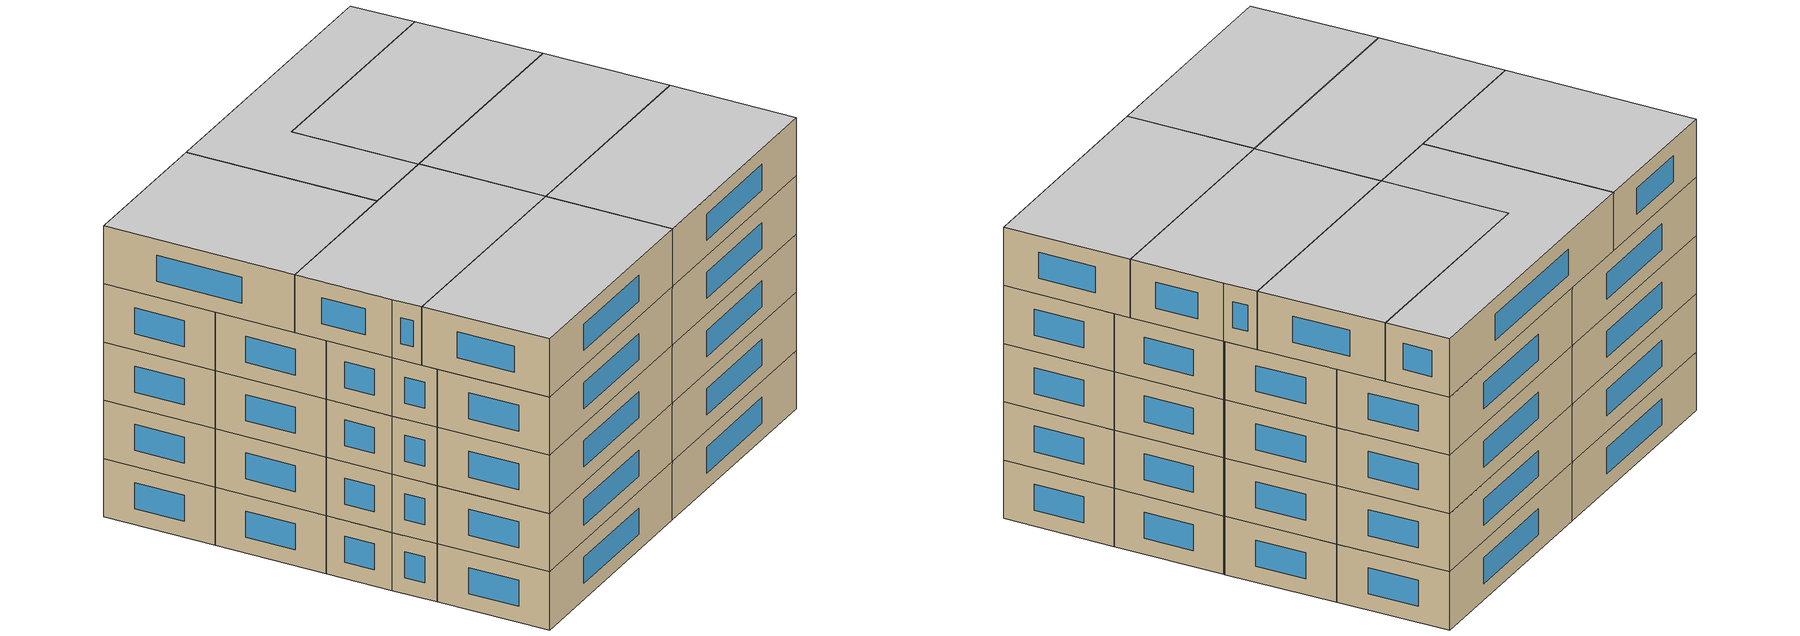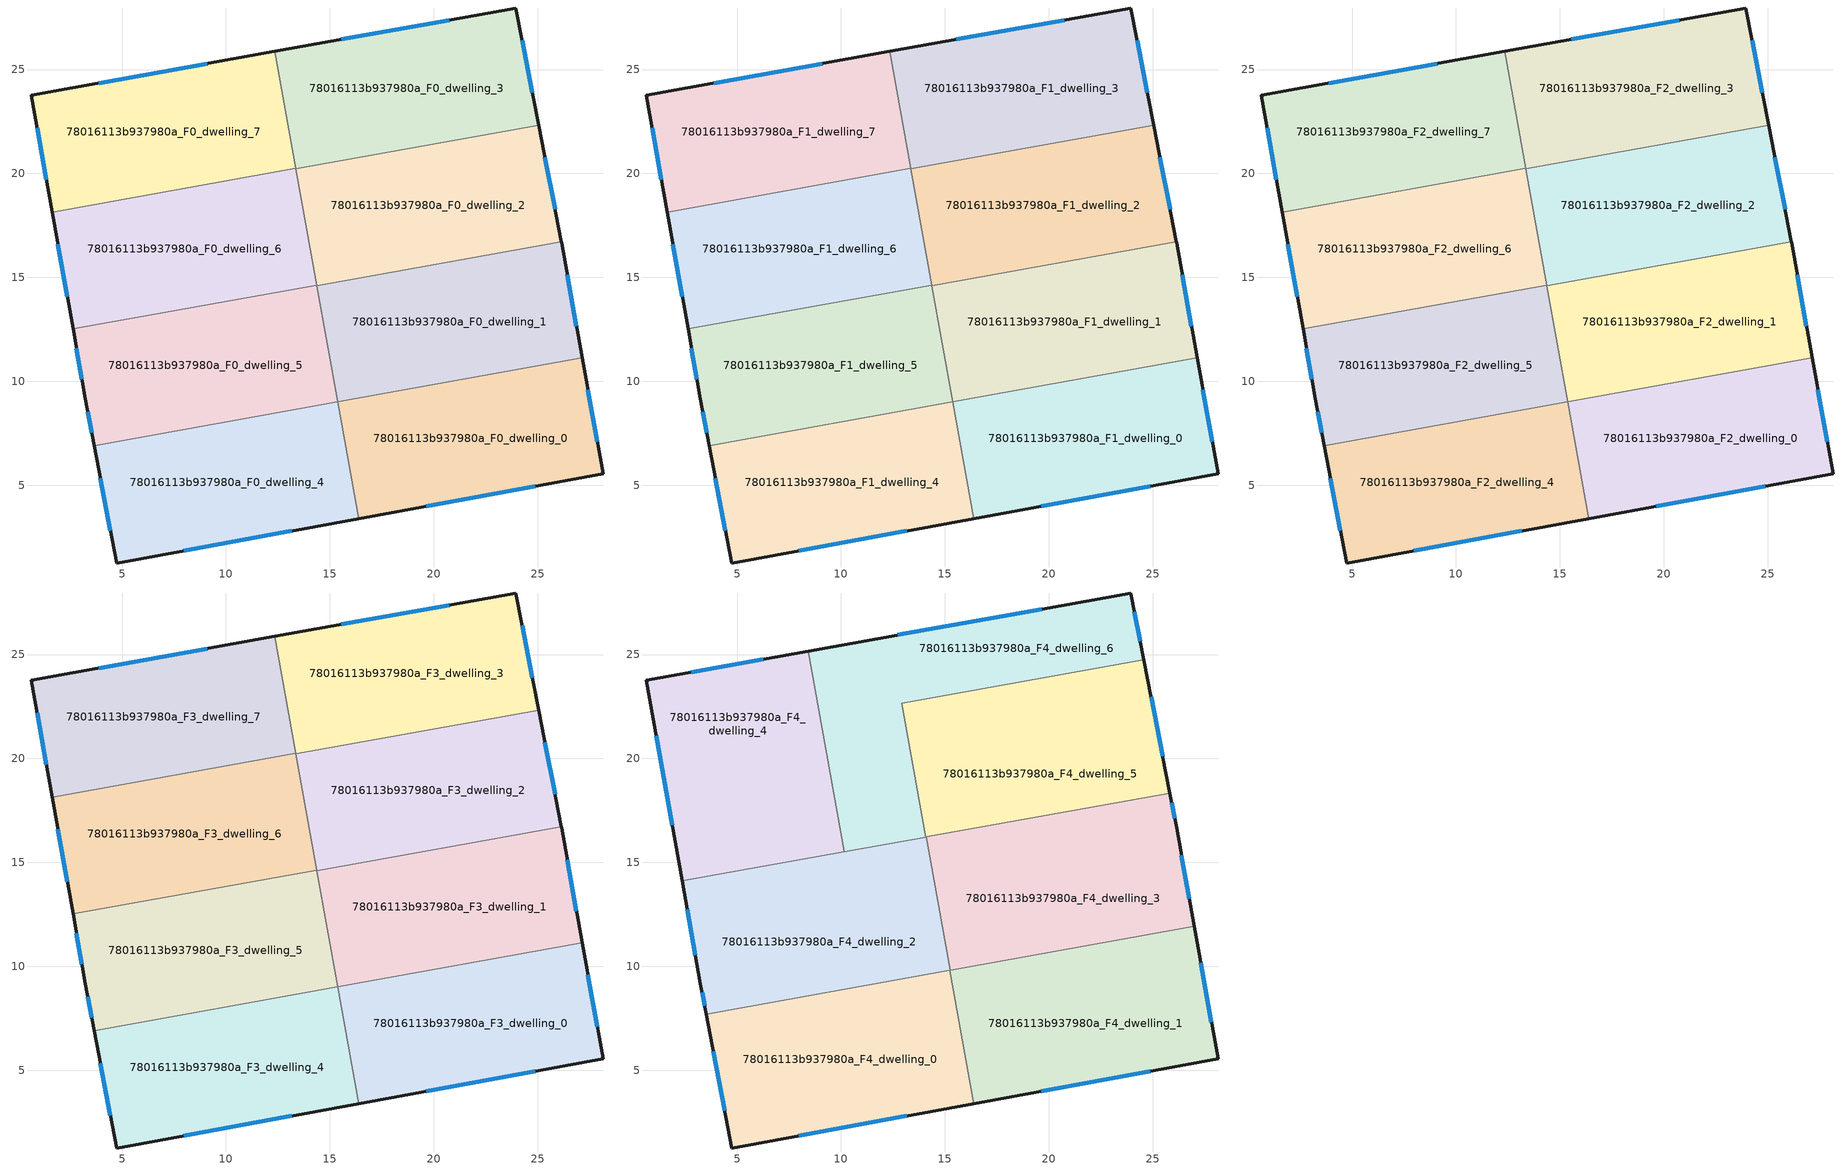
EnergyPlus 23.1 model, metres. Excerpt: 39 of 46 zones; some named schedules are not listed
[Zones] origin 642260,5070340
78016113b937980a_F0_dwelling_0
 floor ground (EU_floor_Construction): 27.15,11.13 28.15,5.55 16.39,3.39 15.38,9.01 z0
 wall outside (EU_wall_Construction): 16.39,3.39 28.15,5.55 27.15,11.13 z0:3
 wall to 78016113b937980a_F0_dwelling_1 (EU_wall_Construction): 27.15,11.13 15.38,9.01 z0:3
 wall to 78016113b937980a_F0_dwelling_4 (EU_wall_Construction): 15.38,9.01 16.39,3.39 z0:3
 window (EU_Window_Construction): 27.87,7.09 27.43,9.58 / 19.64,3.99 24.9,4.95 z0.83:2.17
78016113b937980a_F0_dwelling_1
 floor ground (EU_floor_Construction): 26.15,16.66 27.15,11.13 15.38,9.01 14.37,14.6 26.14,16.72 z0
 wall outside (EU_wall_Construction): 27.15,11.13 26.15,16.66 26.14,16.72 z0:3
 wall to 78016113b937980a_F0_dwelling_2 (EU_wall_Construction): 26.14,16.72 14.37,14.6 z0:3
 wall to 78016113b937980a_F0_dwelling_5 (EU_wall_Construction): 14.37,14.6 15.38,9.01 z0:3
 window (EU_Window_Construction): 26.87,12.66 26.43,15.12 z0.83:2.17
78016113b937980a_F0_dwelling_2
 floor ground (EU_floor_Construction): 25.05,22.33 26.14,16.72 14.37,14.6 13.36,20.22 z0
 wall outside (EU_wall_Construction): 26.14,16.72 25.05,22.33 z0:3
 wall to 78016113b937980a_F0_dwelling_3 (EU_wall_Construction): 25.05,22.33 13.36,20.22 z0:3
 wall to 78016113b937980a_F0_dwelling_6 (EU_wall_Construction): 13.36,20.22 14.37,14.63 z0:3
 wall to 78016113b937980a_F0_dwelling_5 (EU_wall_Construction): 14.37,14.63 14.37,14.6 z0:3
 window (EU_Window_Construction): 25.84,18.27 25.35,20.77 z0.83:2.17
78016113b937980a_F0_dwelling_3
 floor ground (EU_floor_Construction): 23.95,27.96 25.05,22.33 13.36,20.22 12.34,25.88 z0
 wall outside (EU_wall_Construction): 25.05,22.33 23.95,27.96 12.34,25.88 z0:3
 wall to 78016113b937980a_F0_dwelling_7 (EU_wall_Construction): 12.34,25.88 13.35,20.25 z0:3
 wall to 78016113b937980a_F0_dwelling_6 (EU_wall_Construction): 13.35,20.25 13.36,20.22 z0:3
 window (EU_Window_Construction): 20.74,27.39 15.56,26.45 / 24.75,23.89 24.26,26.4 z0.83:2.17
78016113b937980a_F0_dwelling_4
 floor ground (EU_floor_Construction): 15.38,9.01 16.39,3.39 4.73,1.25 3.66,6.9 z0
 wall outside (EU_wall_Construction): 3.66,6.9 4.73,1.25 16.39,3.39 z0:3
 wall to 78016113b937980a_F0_dwelling_5 (EU_wall_Construction): 15.38,9.01 3.66,6.9 z0:3
 window (EU_Window_Construction): 7.96,1.84 13.16,2.8 / 3.96,5.34 4.44,2.81 z0.83:2.17
78016113b937980a_F0_dwelling_5
 floor ground (EU_floor_Construction): 14.37,14.63 15.38,9.01 3.66,6.9 3.24,9.16 2.64,12.51 z0
 wall outside (EU_wall_Construction): 2.64,12.51 3.24,9.16 3.66,6.9 z0:3
 wall to 78016113b937980a_F0_dwelling_6 (EU_wall_Construction): 14.37,14.63 2.64,12.51 z0:3
 window (EU_Window_Construction): 3.35,8.53 3.55,7.52 / 2.8,11.59 3.07,10.09 z0.83:2.17
78016113b937980a_F0_dwelling_6
 floor ground (EU_floor_Construction): 13.35,20.25 14.37,14.63 2.64,12.51 1.64,18.14 z0
 wall outside (EU_wall_Construction): 1.64,18.14 2.64,12.51 z0:3
 wall to 78016113b937980a_F0_dwelling_7 (EU_wall_Construction): 13.35,20.25 1.64,18.14 z0:3
 window (EU_Window_Construction): 1.92,16.58 2.36,14.07 z0.83:2.17
78016113b937980a_F0_dwelling_7
 floor ground (EU_floor_Construction): 12.34,25.88 13.35,20.25 1.64,18.14 0.64,23.77 z0
 wall outside (EU_wall_Construction): 12.34,25.88 0.64,23.77 1.64,18.14 z0:3
 window (EU_Window_Construction): 0.92,22.21 1.36,19.7 / 9.1,25.29 3.88,24.35 z0.83:2.17
78016113b937980a_F1_dwelling_0
 floor to 78016113b937980a_F0_dwelling_0 (EU_floor_Construction): 27.15,11.13 28.15,5.55 16.39,3.39 15.38,9.01 z3
 wall outside (EU_wall_Construction): 16.39,3.39 28.15,5.55 27.15,11.13 z3:6
 wall to 78016113b937980a_F1_dwelling_1 (EU_wall_Construction): 27.15,11.13 15.38,9.01 z3:6
 wall to 78016113b937980a_F1_dwelling_4 (EU_wall_Construction): 15.38,9.01 16.39,3.39 z3:6
 window (EU_Window_Construction): 27.87,7.09 27.43,9.58 / 19.64,3.99 24.9,4.95 z3.83:5.17
78016113b937980a_F1_dwelling_1
 floor to 78016113b937980a_F0_dwelling_1 (EU_floor_Construction): 26.15,16.66 27.15,11.13 15.38,9.01 14.37,14.6 26.14,16.72 z3
 wall outside (EU_wall_Construction): 27.15,11.13 26.15,16.66 26.14,16.72 z3:6
 wall to 78016113b937980a_F1_dwelling_2 (EU_wall_Construction): 26.14,16.72 14.37,14.6 z3:6
 wall to 78016113b937980a_F1_dwelling_5 (EU_wall_Construction): 14.37,14.6 15.38,9.01 z3:6
 window (EU_Window_Construction): 26.87,12.66 26.43,15.12 z3.83:5.17
78016113b937980a_F1_dwelling_2
 floor to 78016113b937980a_F0_dwelling_2 (EU_floor_Construction): 25.05,22.33 26.14,16.72 14.37,14.6 13.36,20.22 z3
 wall outside (EU_wall_Construction): 26.14,16.72 25.05,22.33 z3:6
 wall to 78016113b937980a_F1_dwelling_3 (EU_wall_Construction): 25.05,22.33 13.36,20.22 z3:6
 wall to 78016113b937980a_F1_dwelling_6 (EU_wall_Construction): 13.36,20.22 14.37,14.63 z3:6
 wall to 78016113b937980a_F1_dwelling_5 (EU_wall_Construction): 14.37,14.63 14.37,14.6 z3:6
 window (EU_Window_Construction): 25.84,18.27 25.35,20.77 z3.83:5.17
78016113b937980a_F1_dwelling_3
 floor to 78016113b937980a_F0_dwelling_3 (EU_floor_Construction): 23.95,27.96 25.05,22.33 13.36,20.22 12.34,25.88 z3
 wall outside (EU_wall_Construction): 25.05,22.33 23.95,27.96 12.34,25.88 z3:6
 wall to 78016113b937980a_F1_dwelling_7 (EU_wall_Construction): 12.34,25.88 13.35,20.25 z3:6
 wall to 78016113b937980a_F1_dwelling_6 (EU_wall_Construction): 13.35,20.25 13.36,20.22 z3:6
 window (EU_Window_Construction): 20.74,27.39 15.56,26.45 / 24.75,23.89 24.26,26.4 z3.83:5.17
78016113b937980a_F1_dwelling_4
 floor to 78016113b937980a_F0_dwelling_4 (EU_floor_Construction): 15.38,9.01 16.39,3.39 4.73,1.25 3.66,6.9 z3
 wall outside (EU_wall_Construction): 3.66,6.9 4.73,1.25 16.39,3.39 z3:6
 wall to 78016113b937980a_F1_dwelling_5 (EU_wall_Construction): 15.38,9.01 3.66,6.9 z3:6
 window (EU_Window_Construction): 7.96,1.84 13.16,2.8 / 3.96,5.34 4.44,2.81 z3.83:5.17
78016113b937980a_F1_dwelling_5
 floor to 78016113b937980a_F0_dwelling_5 (EU_floor_Construction): 14.37,14.63 15.38,9.01 3.66,6.9 3.24,9.16 2.64,12.51 z3
 wall outside (EU_wall_Construction): 2.64,12.51 3.24,9.16 3.66,6.9 z3:6
 wall to 78016113b937980a_F1_dwelling_6 (EU_wall_Construction): 14.37,14.63 2.64,12.51 z3:6
 window (EU_Window_Construction): 3.35,8.53 3.55,7.52 / 2.8,11.59 3.07,10.09 z3.83:5.17
78016113b937980a_F1_dwelling_6
 floor to 78016113b937980a_F0_dwelling_6 (EU_floor_Construction): 13.35,20.25 14.37,14.63 2.64,12.51 1.64,18.14 z3
 wall outside (EU_wall_Construction): 1.64,18.14 2.64,12.51 z3:6
 wall to 78016113b937980a_F1_dwelling_7 (EU_wall_Construction): 13.35,20.25 1.64,18.14 z3:6
 window (EU_Window_Construction): 1.92,16.58 2.36,14.07 z3.83:5.17
78016113b937980a_F1_dwelling_7
 floor to 78016113b937980a_F0_dwelling_7 (EU_floor_Construction): 12.34,25.88 13.35,20.25 1.64,18.14 0.64,23.77 z3
 wall outside (EU_wall_Construction): 12.34,25.88 0.64,23.77 1.64,18.14 z3:6
 window (EU_Window_Construction): 0.92,22.21 1.36,19.7 / 9.1,25.29 3.88,24.35 z3.83:5.17
78016113b937980a_F2_dwelling_0
 floor to 78016113b937980a_F1_dwelling_0 (EU_floor_Construction): 27.15,11.13 28.15,5.55 16.39,3.39 15.38,9.01 z6
 wall outside (EU_wall_Construction): 16.39,3.39 28.15,5.55 27.15,11.13 z6:9
 wall to 78016113b937980a_F2_dwelling_1 (EU_wall_Construction): 27.15,11.13 15.38,9.01 z6:9
 wall to 78016113b937980a_F2_dwelling_4 (EU_wall_Construction): 15.38,9.01 16.39,3.39 z6:9
 window (EU_Window_Construction): 27.87,7.09 27.43,9.58 / 19.64,3.99 24.9,4.95 z6.83:8.17
78016113b937980a_F2_dwelling_1
 floor to 78016113b937980a_F1_dwelling_1 (EU_floor_Construction): 26.15,16.66 27.15,11.13 15.38,9.01 14.37,14.6 26.14,16.72 z6
 wall outside (EU_wall_Construction): 27.15,11.13 26.15,16.66 26.14,16.72 z6:9
 wall to 78016113b937980a_F2_dwelling_2 (EU_wall_Construction): 26.14,16.72 14.37,14.6 z6:9
 wall to 78016113b937980a_F2_dwelling_5 (EU_wall_Construction): 14.37,14.6 15.38,9.01 z6:9
 window (EU_Window_Construction): 26.87,12.66 26.43,15.12 z6.83:8.17
78016113b937980a_F2_dwelling_2
 floor to 78016113b937980a_F1_dwelling_2 (EU_floor_Construction): 25.05,22.33 26.14,16.72 14.37,14.6 13.36,20.22 z6
 wall outside (EU_wall_Construction): 26.14,16.72 25.05,22.33 z6:9
 wall to 78016113b937980a_F2_dwelling_3 (EU_wall_Construction): 25.05,22.33 13.36,20.22 z6:9
 wall to 78016113b937980a_F2_dwelling_6 (EU_wall_Construction): 13.36,20.22 14.37,14.63 z6:9
 wall to 78016113b937980a_F2_dwelling_5 (EU_wall_Construction): 14.37,14.63 14.37,14.6 z6:9
 window (EU_Window_Construction): 25.84,18.27 25.35,20.77 z6.83:8.17
78016113b937980a_F2_dwelling_3
 floor to 78016113b937980a_F1_dwelling_3 (EU_floor_Construction): 23.95,27.96 25.05,22.33 13.36,20.22 12.34,25.88 z6
 wall outside (EU_wall_Construction): 25.05,22.33 23.95,27.96 12.34,25.88 z6:9
 wall to 78016113b937980a_F2_dwelling_7 (EU_wall_Construction): 12.34,25.88 13.35,20.25 z6:9
 wall to 78016113b937980a_F2_dwelling_6 (EU_wall_Construction): 13.35,20.25 13.36,20.22 z6:9
 window (EU_Window_Construction): 20.74,27.39 15.56,26.45 / 24.75,23.89 24.26,26.4 z6.83:8.17
78016113b937980a_F2_dwelling_4
 floor to 78016113b937980a_F1_dwelling_4 (EU_floor_Construction): 15.38,9.01 16.39,3.39 4.73,1.25 3.66,6.9 z6
 wall outside (EU_wall_Construction): 3.66,6.9 4.73,1.25 16.39,3.39 z6:9
 wall to 78016113b937980a_F2_dwelling_5 (EU_wall_Construction): 15.38,9.01 3.66,6.9 z6:9
 window (EU_Window_Construction): 7.96,1.84 13.16,2.8 / 3.96,5.34 4.44,2.81 z6.83:8.17
78016113b937980a_F2_dwelling_5
 floor to 78016113b937980a_F1_dwelling_5 (EU_floor_Construction): 14.37,14.63 15.38,9.01 3.66,6.9 3.24,9.16 2.64,12.51 z6
 wall outside (EU_wall_Construction): 2.64,12.51 3.24,9.16 3.66,6.9 z6:9
 wall to 78016113b937980a_F2_dwelling_6 (EU_wall_Construction): 14.37,14.63 2.64,12.51 z6:9
 window (EU_Window_Construction): 3.35,8.53 3.55,7.52 / 2.8,11.59 3.07,10.09 z6.83:8.17
78016113b937980a_F2_dwelling_6
 floor to 78016113b937980a_F1_dwelling_6 (EU_floor_Construction): 13.35,20.25 14.37,14.63 2.64,12.51 1.64,18.14 z6
 wall outside (EU_wall_Construction): 1.64,18.14 2.64,12.51 z6:9
 wall to 78016113b937980a_F2_dwelling_7 (EU_wall_Construction): 13.35,20.25 1.64,18.14 z6:9
 window (EU_Window_Construction): 1.92,16.58 2.36,14.07 z6.83:8.17
78016113b937980a_F2_dwelling_7
 floor to 78016113b937980a_F1_dwelling_7 (EU_floor_Construction): 12.34,25.88 13.35,20.25 1.64,18.14 0.64,23.77 z6
 wall outside (EU_wall_Construction): 12.34,25.88 0.64,23.77 1.64,18.14 z6:9
 window (EU_Window_Construction): 0.92,22.21 1.36,19.7 / 9.1,25.29 3.88,24.35 z6.83:8.17
78016113b937980a_F3_dwelling_0
 floor to 78016113b937980a_F2_dwelling_0 (EU_floor_Construction): 27.15,11.13 28.15,5.55 16.39,3.39 15.38,9.01 z9
 wall outside (EU_wall_Construction): 16.39,3.39 28.15,5.55 27.15,11.13 z9:12
 wall to 78016113b937980a_F3_dwelling_1 (EU_wall_Construction): 27.15,11.13 15.38,9.01 z9:12
 wall to 78016113b937980a_F3_dwelling_4 (EU_wall_Construction): 15.38,9.01 16.39,3.39 z9:12
 window (EU_Window_Construction): 27.87,7.09 27.43,9.58 / 19.64,3.99 24.9,4.95 z9.83:11.17
78016113b937980a_F3_dwelling_1
 floor to 78016113b937980a_F2_dwelling_1 (EU_floor_Construction): 26.15,16.66 27.15,11.13 15.38,9.01 14.37,14.6 26.14,16.72 z9
 wall outside (EU_wall_Construction): 27.15,11.13 26.15,16.66 26.14,16.72 z9:12
 wall to 78016113b937980a_F3_dwelling_2 (EU_wall_Construction): 26.14,16.72 14.37,14.6 z9:12
 wall to 78016113b937980a_F3_dwelling_5 (EU_wall_Construction): 14.37,14.6 15.38,9.01 z9:12
 window (EU_Window_Construction): 26.87,12.66 26.43,15.12 z9.83:11.17
 ceiling adiabatic (EU_roof_Construction): 27.15,11.13 27,11.93 15.25,9.81 14.39,14.61 14.37,14.6 15.38,9.01 z12
78016113b937980a_F3_dwelling_2
 floor to 78016113b937980a_F2_dwelling_2 (EU_floor_Construction): 25.05,22.33 26.14,16.72 14.37,14.6 13.36,20.22 z9
 wall outside (EU_wall_Construction): 26.14,16.72 25.05,22.33 z9:12
 wall to 78016113b937980a_F3_dwelling_3 (EU_wall_Construction): 25.05,22.33 13.36,20.22 z9:12
 wall to 78016113b937980a_F3_dwelling_6 (EU_wall_Construction): 13.36,20.22 14.37,14.63 z9:12
 wall to 78016113b937980a_F3_dwelling_5 (EU_wall_Construction): 14.37,14.63 14.37,14.6 z9:12
 window (EU_Window_Construction): 25.84,18.27 25.35,20.77 z9.83:11.17
 ceiling adiabatic (EU_roof_Construction): 14.39,14.61 14.1,16.22 14.08,16.22 14.37,14.6 z12
78016113b937980a_F3_dwelling_3
 floor to 78016113b937980a_F2_dwelling_3 (EU_floor_Construction): 23.95,27.96 25.05,22.33 13.36,20.22 12.34,25.88 z9
 wall outside (EU_wall_Construction): 25.05,22.33 23.95,27.96 12.34,25.88 z9:12
 wall to 78016113b937980a_F3_dwelling_7 (EU_wall_Construction): 12.34,25.88 13.35,20.25 z9:12
 wall to 78016113b937980a_F3_dwelling_6 (EU_wall_Construction): 13.35,20.25 13.36,20.22 z9:12
 window (EU_Window_Construction): 20.74,27.39 15.56,26.45 / 24.75,23.89 24.26,26.4 z9.83:11.17
78016113b937980a_F3_dwelling_4
 floor to 78016113b937980a_F2_dwelling_4 (EU_floor_Construction): 15.38,9.01 16.39,3.39 4.73,1.25 3.66,6.9 z9
 wall outside (EU_wall_Construction): 3.66,6.9 4.73,1.25 16.39,3.39 z9:12
 wall to 78016113b937980a_F3_dwelling_5 (EU_wall_Construction): 15.38,9.01 3.66,6.9 z9:12
 window (EU_Window_Construction): 7.96,1.84 13.16,2.8 / 3.96,5.34 4.44,2.81 z9.83:11.17
 ceiling adiabatic (EU_roof_Construction): 16.39,3.39 15.38,9.01 3.66,6.9 4.73,1.25 z12
78016113b937980a_F3_dwelling_5
 floor to 78016113b937980a_F2_dwelling_5 (EU_floor_Construction): 14.37,14.63 15.38,9.01 3.66,6.9 3.24,9.16 2.64,12.51 z9
 wall outside (EU_wall_Construction): 2.64,12.51 3.24,9.16 3.66,6.9 z9:12
 wall to 78016113b937980a_F3_dwelling_6 (EU_wall_Construction): 14.37,14.63 2.64,12.51 z9:12
 window (EU_Window_Construction): 3.35,8.53 3.55,7.52 / 2.8,11.59 3.07,10.09 z9.83:11.17
78016113b937980a_F3_dwelling_6
 floor to 78016113b937980a_F2_dwelling_6 (EU_floor_Construction): 13.35,20.25 14.37,14.63 2.64,12.51 1.64,18.14 z9
 wall outside (EU_wall_Construction): 1.64,18.14 2.64,12.51 z9:12
 wall to 78016113b937980a_F3_dwelling_7 (EU_wall_Construction): 13.35,20.25 1.64,18.14 z9:12
 window (EU_Window_Construction): 1.92,16.58 2.36,14.07 z9.83:11.17
 ceiling adiabatic (EU_roof_Construction): 14.37,14.63 13.35,20.25 1.64,18.14 2.64,12.51 z12
78016113b937980a_F3_dwelling_7
 floor to 78016113b937980a_F2_dwelling_7 (EU_floor_Construction): 12.34,25.88 13.35,20.25 1.64,18.14 0.64,23.77 z9
 wall outside (EU_wall_Construction): 12.34,25.88 0.64,23.77 1.64,18.14 z9:12
 window (EU_Window_Construction): 0.92,22.21 1.36,19.7 / 9.1,25.29 3.88,24.35 z9.83:11.17
78016113b937980a_F4_dwelling_0
 floor to 78016113b937980a_F3_dwelling_5 (EU_floor_Construction): 15.23,9.81 15.38,9.01 3.66,6.9 3.51,7.7 z12
 floor adiabatic (EU_floor_Construction): 15.23,9.81 16.39,3.39 4.73,1.25 3.51,7.7 3.66,6.9 15.38,9.01 z12
 wall outside (EU_wall_Construction): 3.51,7.7 4.73,1.25 16.39,3.39 z12:15
 wall to 78016113b937980a_F4_dwelling_1 (EU_wall_Construction): 16.39,3.39 15.24,9.81 z12:15
 wall to 78016113b937980a_F4_dwelling_2 (EU_wall_Construction): 15.24,9.81 3.51,7.7 z12:15
 window (EU_Window_Construction): 7.96,1.84 13.16,2.8 / 3.85,5.91 4.4,3.04 z12.83:14.17
 ceiling to 78016113b937980a_F5_dwelling_0 (EU_floor_Construction): 16.39,3.39 15.24,9.81 3.51,7.7 4.73,1.25 z15
78016113b937980a_F4_dwelling_1
 floor to 78016113b937980a_F3_dwelling_0 (EU_floor_Construction): 27.15,11.13 28.15,5.55 16.39,3.39 15.38,9.01 z12
 floor adiabatic (EU_floor_Construction): 27,11.93 27.15,11.13 15.38,9.01 15.24,9.81 z12
 wall outside (EU_wall_Construction): 16.39,3.39 28.15,5.55 27.01,11.93 z12:15
 wall to 78016113b937980a_F4_dwelling_3 (EU_wall_Construction): 27.01,11.93 15.25,9.81 z12:15
 wall to 78016113b937980a_F4_dwelling_2 (EU_wall_Construction): 15.25,9.81 15.24,9.81 z12:15
 window (EU_Window_Construction): 19.65,3.99 24.9,4.95 / 27.83,7.31 27.32,10.16 z12.83:14.17
 ceiling to 78016113b937980a_F5_dwelling_1 (EU_floor_Construction): 28.15,5.55 27.01,11.93 15.24,9.81 16.39,3.39 z15
78016113b937980a_F4_dwelling_2
 floor to 78016113b937980a_F3_dwelling_5 (EU_floor_Construction): 14.37,14.63 15.23,9.81 3.51,7.7 3.24,9.16 2.64,12.52 z12
 floor adiabatic (EU_floor_Construction): 14.1,16.22 15.25,9.81 15.23,9.81 14.37,14.63 2.64,12.52 2.36,14.11 z12
 wall outside (EU_wall_Construction): 2.36,14.11 3.24,9.16 3.51,7.7 z12:15
 wall to 78016113b937980a_F4_dwelling_3 (EU_wall_Construction): 15.25,9.81 14.1,16.22 z12:15
 wall to 78016113b937980a_F4_dwelling_4 (EU_wall_Construction): 10.16,15.51 2.36,14.11 z12:15
 wall to 78016113b937980a_F4_dwelling_6 (EU_wall_Construction): 14.07,16.22 10.16,15.51 z12:15
 wall to 78016113b937980a_F4_dwelling_5 (EU_wall_Construction): 14.1,16.22 14.07,16.22 z12:15
 window (EU_Window_Construction): 2.6,12.74 2.99,10.53 / 3.31,8.75 3.44,8.1 z12.83:14.17
 ceiling to 78016113b937980a_F5_dwelling_2 (EU_floor_Construction): 15.25,9.81 14.1,16.22 2.36,14.11 3.24,9.16 3.51,7.7 z15
78016113b937980a_F4_dwelling_3
 floor to 78016113b937980a_F3_dwelling_1 (EU_floor_Construction): 26.15,16.66 27,11.93 15.25,9.81 14.39,14.61 26.14,16.72 z12
 floor to 78016113b937980a_F3_dwelling_2 (EU_floor_Construction): 25.83,18.33 26.14,16.72 14.39,14.61 14.1,16.22 z12
 wall outside (EU_wall_Construction): 27.01,11.93 26.15,16.66 25.83,18.33 z12:15
 wall to 78016113b937980a_F4_dwelling_5 (EU_wall_Construction): 25.83,18.33 14.1,16.22 z12:15
 window (EU_Window_Construction): 26.06,17.12 25.92,17.87 / 26.77,13.24 26.39,15.35 z12.83:14.17
 ceiling to 78016113b937980a_F5_dwelling_3 (EU_floor_Construction): 27.01,11.93 26.15,16.66 25.83,18.33 14.1,16.22 15.25,9.81 z15
78016113b937980a_F4_dwelling_4
 floor to 78016113b937980a_F3_dwelling_7 (EU_floor_Construction): 8.43,25.17 9.44,19.54 1.64,18.14 0.64,23.77 z12
 floor adiabatic (EU_floor_Construction): 9.44,19.54 10.16,15.51 2.36,14.11 1.64,18.14 z12
 wall outside (EU_wall_Construction): 8.43,25.17 0.64,23.77 2.36,14.11 z12:15
 wall to 78016113b937980a_F4_dwelling_6 (EU_wall_Construction): 10.16,15.51 8.43,25.17 z12:15
 window (EU_Window_Construction): 6.27,24.78 2.79,24.16 / 1.11,21.09 1.88,16.78 z12.83:14.17
 ceiling to 78016113b937980a_F5_dwelling_4 (EU_floor_Construction): 10.16,15.51 8.43,25.17 0.64,23.77 2.36,14.11 z15
78016113b937980a_F4_dwelling_5
 floor to 78016113b937980a_F3_dwelling_2 (EU_floor_Construction): 25.05,22.33 25.83,18.33 14.08,16.22 13.36,20.22 z12
 floor to 78016113b937980a_F3_dwelling_3 (EU_floor_Construction): 24.58,24.75 25.05,22.33 13.36,20.22 12.92,22.65 z12
 wall outside (EU_wall_Construction): 25.83,18.33 24.58,24.75 z12:15
 wall to 78016113b937980a_F4_dwelling_6 (EU_wall_Construction): 24.58,24.75 12.92,22.65 14.07,16.22 z12:15
 window (EU_Window_Construction): 25.48,20.11 24.93,22.97 z12.83:14.17
 ceiling to 78016113b937980a_F5_dwelling_5 (EU_floor_Construction): 25.83,18.33 24.58,24.75 12.92,22.65 14.07,16.22 z15
78016113b937980a_F4_dwelling_6
 floor to 78016113b937980a_F3_dwelling_3 (EU_floor_Construction): 23.95,27.96 24.58,24.75 12.92,22.65 12.34,25.87 z12
 floor to 78016113b937980a_F3_dwelling_7 (EU_floor_Construction): 12.34,25.87 12.92,22.65 13.35,20.25 9.44,19.54 8.43,25.17 z12
 floor adiabatic (EU_floor_Construction): 13.35,20.25 14.07,16.22 10.16,15.51 9.44,19.54 z12
 wall outside (EU_wall_Construction): 24.58,24.75 23.95,27.96 8.43,25.17 z12:15
 window (EU_Window_Construction): 19.66,27.19 12.73,25.94 / 24.41,25.64 24.13,27.07 z12.83:14.17
 ceiling to 78016113b937980a_F5_dwelling_6 (EU_floor_Construction): 24.58,24.75 23.95,27.96 8.43,25.17 10.16,15.51 14.07,16.22 12.92,22.65 z15
[Building]
EU S2 Campaign: North Axis=0; Terrain=City; Solar Distribution=FullExterior
[Site:Location]
Lyon-Bron: Latitude=45.75; Longitude=5; Time Zone=1; Elevation=198
[SizingPeriod:WeatherFileDays]
AnnualSizingPeriod: Begin Month=1; Begin Day of Month=1; End Month=12; End Day of Month=31; Day of Week for Start Day=Monday; Use Weather File Daylight Saving Period=No; Use Weather File Rain and Snow Indicators=No
[MATERIAL]
EU_InternalMass_Material: Roughness=MediumRough; Thickness=0.1; Conductivity=1; Density=1800; Specific Heat=900; Thermal Absorptance=0.9; Solar Absorptance=0.7; Visible Absorptance=0.7
[MATERIAL:NOMASS] Roughness=MediumRough; Thermal Absorptance=0.9; Solar Absorptance=0.7; Visible Absorptance=0.7
Name | Thermal Resistance
EU_wall_NoMass | 1.97775
EU_roof_NoMass | 1.81626
EU_floor_NoMass | 1.84812
[WINDOWMATERIAL:SIMPLEGLAZINGSYSTEM]
EU_Window_SimpleGlazing: UFactor=3.27502; Solar Heat Gain Coefficient=0.76; Visible Transmittance=0.76
[CONSTRUCTION]
EU_wall_Construction: EU_wall_NoMass
EU_roof_Construction: EU_roof_NoMass
EU_floor_Construction: EU_floor_NoMass
EU_Window_Construction: EU_Window_SimpleGlazing
EU_InternalMass_Construction: EU_InternalMass_Material
[ZONE] Type=1; Multiplier=1; Ceiling Height=autocalculate; Floor Area=autocalculate; Part of Total Floor Area=Yes
Name | Volume
78016113b937980a_F0_dwelling_0; 78016113b937980a_F1_dwelling_0; 78016113b937980a_F2_dwelling_0; 78016113b937980a_F3_dwelling_0 | 204.094
78016113b937980a_F4_dwelling_0 | 233.227
78016113b937980a_F0_dwelling_1; 78016113b937980a_F1_dwelling_1; 78016113b937980a_F2_dwelling_1; 78016113b937980a_F3_dwelling_1 | 204.068
78016113b937980a_F4_dwelling_1; 78016113b937980a_F4_dwelling_4 | 233.216
78016113b937980a_F0_dwelling_2; 78016113b937980a_F1_dwelling_2; 78016113b937980a_F2_dwelling_2; 78016113b937980a_F3_dwelling_2 | 204.083
78016113b937980a_F4_dwelling_2 | 233.229
78016113b937980a_F0_dwelling_3; 78016113b937980a_F1_dwelling_3; 78016113b937980a_F2_dwelling_3; 78016113b937980a_F3_dwelling_3 | 204.075
78016113b937980a_F4_dwelling_3 | 233.26
78016113b937980a_F0_dwelling_4; 78016113b937980a_F1_dwelling_4; 78016113b937980a_F2_dwelling_4; 78016113b937980a_F3_dwelling_4 | 204.085
78016113b937980a_F0_dwelling_5; 78016113b937980a_F1_dwelling_5; 78016113b937980a_F2_dwelling_5; 78016113b937980a_F3_dwelling_5 | 204.073
78016113b937980a_F4_dwelling_5 | 233.254
78016113b937980a_F0_dwelling_6; 78016113b937980a_F1_dwelling_6; 78016113b937980a_F2_dwelling_6; 78016113b937980a_F3_dwelling_6 | 204.07
78016113b937980a_F4_dwelling_6 | 233.206
78016113b937980a_F0_dwelling_7; 78016113b937980a_F1_dwelling_7; 78016113b937980a_F2_dwelling_7; 78016113b937980a_F3_dwelling_7 | 204.08
[INTERNALMASS] Construction=EU_InternalMass_Construction
Name | Zone or ZoneList | Surface Area
78016113b937980a_F0_dwelling_0_EU_InternalMass | 78016113b937980a_F0_dwelling_0 | 68.0312
78016113b937980a_F0_dwelling_1_EU_InternalMass | 78016113b937980a_F0_dwelling_1 | 68.0226
78016113b937980a_F0_dwelling_2_EU_InternalMass | 78016113b937980a_F0_dwelling_2 | 68.0277
78016113b937980a_F0_dwelling_3_EU_InternalMass | 78016113b937980a_F0_dwelling_3 | 68.0249
78016113b937980a_F0_dwelling_4_EU_InternalMass | 78016113b937980a_F0_dwelling_4 | 68.0285
78016113b937980a_F0_dwelling_5_EU_InternalMass | 78016113b937980a_F0_dwelling_5 | 68.0238
78016113b937980a_F0_dwelling_6_EU_InternalMass | 78016113b937980a_F0_dwelling_6 | 68.0235
78016113b937980a_F0_dwelling_7_EU_InternalMass | 78016113b937980a_F0_dwelling_7 | 68.0264
78016113b937980a_F1_dwelling_0_EU_InternalMass | 78016113b937980a_F1_dwelling_0 | 68.0312
78016113b937980a_F1_dwelling_1_EU_InternalMass | 78016113b937980a_F1_dwelling_1 | 68.0226
78016113b937980a_F1_dwelling_2_EU_InternalMass | 78016113b937980a_F1_dwelling_2 | 68.0277
78016113b937980a_F1_dwelling_3_EU_InternalMass | 78016113b937980a_F1_dwelling_3 | 68.0249
78016113b937980a_F1_dwelling_4_EU_InternalMass | 78016113b937980a_F1_dwelling_4 | 68.0285
78016113b937980a_F1_dwelling_5_EU_InternalMass | 78016113b937980a_F1_dwelling_5 | 68.0238
78016113b937980a_F1_dwelling_6_EU_InternalMass | 78016113b937980a_F1_dwelling_6 | 68.0235
78016113b937980a_F1_dwelling_7_EU_InternalMass | 78016113b937980a_F1_dwelling_7 | 68.0264
78016113b937980a_F2_dwelling_0_EU_InternalMass | 78016113b937980a_F2_dwelling_0 | 68.0312
78016113b937980a_F2_dwelling_1_EU_InternalMass | 78016113b937980a_F2_dwelling_1 | 68.0226
78016113b937980a_F2_dwelling_2_EU_InternalMass | 78016113b937980a_F2_dwelling_2 | 68.0277
78016113b937980a_F2_dwelling_3_EU_InternalMass | 78016113b937980a_F2_dwelling_3 | 68.0249
78016113b937980a_F2_dwelling_4_EU_InternalMass | 78016113b937980a_F2_dwelling_4 | 68.0285
78016113b937980a_F2_dwelling_5_EU_InternalMass | 78016113b937980a_F2_dwelling_5 | 68.0238
78016113b937980a_F2_dwelling_6_EU_InternalMass | 78016113b937980a_F2_dwelling_6 | 68.0235
78016113b937980a_F2_dwelling_7_EU_InternalMass | 78016113b937980a_F2_dwelling_7 | 68.0264
78016113b937980a_F3_dwelling_0_EU_InternalMass | 78016113b937980a_F3_dwelling_0 | 68.0312
78016113b937980a_F3_dwelling_1_EU_InternalMass | 78016113b937980a_F3_dwelling_1 | 68.0226
78016113b937980a_F3_dwelling_2_EU_InternalMass | 78016113b937980a_F3_dwelling_2 | 68.0277
78016113b937980a_F3_dwelling_3_EU_InternalMass | 78016113b937980a_F3_dwelling_3 | 68.0249
78016113b937980a_F3_dwelling_4_EU_InternalMass | 78016113b937980a_F3_dwelling_4 | 68.0285
78016113b937980a_F3_dwelling_5_EU_InternalMass | 78016113b937980a_F3_dwelling_5 | 68.0238
78016113b937980a_F3_dwelling_6_EU_InternalMass | 78016113b937980a_F3_dwelling_6 | 68.0235
78016113b937980a_F3_dwelling_7_EU_InternalMass | 78016113b937980a_F3_dwelling_7 | 68.0264
78016113b937980a_F4_dwelling_0_EU_InternalMass | 78016113b937980a_F4_dwelling_0 | 77.7417
78016113b937980a_F4_dwelling_1_EU_InternalMass | 78016113b937980a_F4_dwelling_1 | 77.7366
78016113b937980a_F4_dwelling_2_EU_InternalMass | 78016113b937980a_F4_dwelling_2 | 77.7428
78016113b937980a_F4_dwelling_3_EU_InternalMass | 78016113b937980a_F4_dwelling_3 | 77.7525
78016113b937980a_F4_dwelling_4_EU_InternalMass | 78016113b937980a_F4_dwelling_4 | 77.7408
78016113b937980a_F4_dwelling_5_EU_InternalMass | 78016113b937980a_F4_dwelling_5 | 77.7508
78016113b937980a_F4_dwelling_6_EU_InternalMass | 78016113b937980a_F4_dwelling_6 | 77.7352
[OTHEREQUIPMENT] Fuel Type=Electricity; Design Level Calculation Method=Watts/Area; Power per Zone Floor Area=1; Fraction Latent=0; Fraction Radiant=0; Fraction Lost=0; Carbon Dioxide Generation Rate=0; EndUse Subcategory=EU_Step8_InternalGains
Name | Zone or ZoneList or Space or SpaceList | Schedule
EU_Step8_InternalGain_78016113b937980a_F0_dwelling_0_f000 | 78016113b937980a_F0_dwelling_0 | EU_Step8_GainSchedule_78016113b937980a_F0_dwelling_0_f000
EU_Step8_InternalGain_78016113b937980a_F0_dwelling_1_f000 | 78016113b937980a_F0_dwelling_1 | EU_Step8_GainSchedule_78016113b937980a_F0_dwelling_1_f000
EU_Step8_InternalGain_78016113b937980a_F0_dwelling_2_f000 | 78016113b937980a_F0_dwelling_2 | EU_Step8_GainSchedule_78016113b937980a_F0_dwelling_2_f000
EU_Step8_InternalGain_78016113b937980a_F0_dwelling_3_f000 | 78016113b937980a_F0_dwelling_3 | EU_Step8_GainSchedule_78016113b937980a_F0_dwelling_3_f000
EU_Step8_InternalGain_78016113b937980a_F0_dwelling_4_f000 | 78016113b937980a_F0_dwelling_4 | EU_Step8_GainSchedule_78016113b937980a_F0_dwelling_4_f000
EU_Step8_InternalGain_78016113b937980a_F0_dwelling_5_f000 | 78016113b937980a_F0_dwelling_5 | EU_Step8_GainSchedule_78016113b937980a_F0_dwelling_5_f000
EU_Step8_InternalGain_78016113b937980a_F0_dwelling_6_f000 | 78016113b937980a_F0_dwelling_6 | EU_Step8_GainSchedule_78016113b937980a_F0_dwelling_6_f000
EU_Step8_InternalGain_78016113b937980a_F0_dwelling_7_f000 | 78016113b937980a_F0_dwelling_7 | EU_Step8_GainSchedule_78016113b937980a_F0_dwelling_7_f000
EU_Step8_InternalGain_78016113b937980a_F1_dwelling_0_f000 | 78016113b937980a_F1_dwelling_0 | EU_Step8_GainSchedule_78016113b937980a_F1_dwelling_0_f000
EU_Step8_InternalGain_78016113b937980a_F1_dwelling_1_f000 | 78016113b937980a_F1_dwelling_1 | EU_Step8_GainSchedule_78016113b937980a_F1_dwelling_1_f000
EU_Step8_InternalGain_78016113b937980a_F1_dwelling_2_f000 | 78016113b937980a_F1_dwelling_2 | EU_Step8_GainSchedule_78016113b937980a_F1_dwelling_2_f000
EU_Step8_InternalGain_78016113b937980a_F1_dwelling_3_f000 | 78016113b937980a_F1_dwelling_3 | EU_Step8_GainSchedule_78016113b937980a_F1_dwelling_3_f000
EU_Step8_InternalGain_78016113b937980a_F1_dwelling_4_f000 | 78016113b937980a_F1_dwelling_4 | EU_Step8_GainSchedule_78016113b937980a_F1_dwelling_4_f000
EU_Step8_InternalGain_78016113b937980a_F1_dwelling_5_f000 | 78016113b937980a_F1_dwelling_5 | EU_Step8_GainSchedule_78016113b937980a_F1_dwelling_5_f000
EU_Step8_InternalGain_78016113b937980a_F1_dwelling_6_f000 | 78016113b937980a_F1_dwelling_6 | EU_Step8_GainSchedule_78016113b937980a_F1_dwelling_6_f000
EU_Step8_InternalGain_78016113b937980a_F1_dwelling_7_f000 | 78016113b937980a_F1_dwelling_7 | EU_Step8_GainSchedule_78016113b937980a_F1_dwelling_7_f000
EU_Step8_InternalGain_78016113b937980a_F2_dwelling_0_f000 | 78016113b937980a_F2_dwelling_0 | EU_Step8_GainSchedule_78016113b937980a_F2_dwelling_0_f000
EU_Step8_InternalGain_78016113b937980a_F2_dwelling_1_f000 | 78016113b937980a_F2_dwelling_1 | EU_Step8_GainSchedule_78016113b937980a_F2_dwelling_1_f000
EU_Step8_InternalGain_78016113b937980a_F2_dwelling_2_f000 | 78016113b937980a_F2_dwelling_2 | EU_Step8_GainSchedule_78016113b937980a_F2_dwelling_2_f000
EU_Step8_InternalGain_78016113b937980a_F2_dwelling_3_f000 | 78016113b937980a_F2_dwelling_3 | EU_Step8_GainSchedule_78016113b937980a_F2_dwelling_3_f000
EU_Step8_InternalGain_78016113b937980a_F2_dwelling_4_f000 | 78016113b937980a_F2_dwelling_4 | EU_Step8_GainSchedule_78016113b937980a_F2_dwelling_4_f000
EU_Step8_InternalGain_78016113b937980a_F2_dwelling_5_f000 | 78016113b937980a_F2_dwelling_5 | EU_Step8_GainSchedule_78016113b937980a_F2_dwelling_5_f000
EU_Step8_InternalGain_78016113b937980a_F2_dwelling_6_f000 | 78016113b937980a_F2_dwelling_6 | EU_Step8_GainSchedule_78016113b937980a_F2_dwelling_6_f000
EU_Step8_InternalGain_78016113b937980a_F2_dwelling_7_f000 | 78016113b937980a_F2_dwelling_7 | EU_Step8_GainSchedule_78016113b937980a_F2_dwelling_7_f000
EU_Step8_InternalGain_78016113b937980a_F3_dwelling_0_f000 | 78016113b937980a_F3_dwelling_0 | EU_Step8_GainSchedule_78016113b937980a_F3_dwelling_0_f000
EU_Step8_InternalGain_78016113b937980a_F3_dwelling_1_f000 | 78016113b937980a_F3_dwelling_1 | EU_Step8_GainSchedule_78016113b937980a_F3_dwelling_1_f000
EU_Step8_InternalGain_78016113b937980a_F3_dwelling_2_f000 | 78016113b937980a_F3_dwelling_2 | EU_Step8_GainSchedule_78016113b937980a_F3_dwelling_2_f000
EU_Step8_InternalGain_78016113b937980a_F3_dwelling_3_f000 | 78016113b937980a_F3_dwelling_3 | EU_Step8_GainSchedule_78016113b937980a_F3_dwelling_3_f000
EU_Step8_InternalGain_78016113b937980a_F3_dwelling_4_f000 | 78016113b937980a_F3_dwelling_4 | EU_Step8_GainSchedule_78016113b937980a_F3_dwelling_4_f000
EU_Step8_InternalGain_78016113b937980a_F3_dwelling_5_f000 | 78016113b937980a_F3_dwelling_5 | EU_Step8_GainSchedule_78016113b937980a_F3_dwelling_5_f000
EU_Step8_InternalGain_78016113b937980a_F3_dwelling_6_f000 | 78016113b937980a_F3_dwelling_6 | EU_Step8_GainSchedule_78016113b937980a_F3_dwelling_6_f000
EU_Step8_InternalGain_78016113b937980a_F3_dwelling_7_f000 | 78016113b937980a_F3_dwelling_7 | EU_Step8_GainSchedule_78016113b937980a_F3_dwelling_7_f000
EU_Step8_InternalGain_78016113b937980a_F4_dwelling_0_f000 | 78016113b937980a_F4_dwelling_0 | EU_Step8_GainSchedule_78016113b937980a_F4_dwelling_0_f000
EU_Step8_InternalGain_78016113b937980a_F4_dwelling_1_f000 | 78016113b937980a_F4_dwelling_1 | EU_Step8_GainSchedule_78016113b937980a_F4_dwelling_1_f000
EU_Step8_InternalGain_78016113b937980a_F4_dwelling_2_f000 | 78016113b937980a_F4_dwelling_2 | EU_Step8_GainSchedule_78016113b937980a_F4_dwelling_2_f000
EU_Step8_InternalGain_78016113b937980a_F4_dwelling_3_f000 | 78016113b937980a_F4_dwelling_3 | EU_Step8_GainSchedule_78016113b937980a_F4_dwelling_3_f000
EU_Step8_InternalGain_78016113b937980a_F4_dwelling_4_f000 | 78016113b937980a_F4_dwelling_4 | EU_Step8_GainSchedule_78016113b937980a_F4_dwelling_4_f000
EU_Step8_InternalGain_78016113b937980a_F4_dwelling_5_f000 | 78016113b937980a_F4_dwelling_5 | EU_Step8_GainSchedule_78016113b937980a_F4_dwelling_5_f000
EU_Step8_InternalGain_78016113b937980a_F4_dwelling_6_f000 | 78016113b937980a_F4_dwelling_6 | EU_Step8_GainSchedule_78016113b937980a_F4_dwelling_6_f000
[ZONEVENTILATION:DESIGNFLOWRATE] Schedule=EU_AlwaysOn; Design Flow Rate Calculation Method=AirChanges/Hour; Air Changes per Hour=0.759424; Ventilation Type=Natural; Fan Pressure Rise=0; Fan Total Efficiency=1; Constant Term Coefficient=1; Temperature Term Coefficient=0; Velocity Term Coefficient=0; Velocity Squared Term Coefficient=0; Minimum Indoor Temperature=-100; Maximum Indoor Temperature=100; Delta Temperature=-100; Minimum Outdoor Temperature=-100; Maximum Outdoor Temperature=100; Maximum Wind Speed=40
Name | Zone or ZoneList or Space or SpaceList
EU_ConstantAir_78016113b937980a_F0_dwelling_0 | 78016113b937980a_F0_dwelling_0
EU_ConstantAir_78016113b937980a_F0_dwelling_1 | 78016113b937980a_F0_dwelling_1
EU_ConstantAir_78016113b937980a_F0_dwelling_2 | 78016113b937980a_F0_dwelling_2
EU_ConstantAir_78016113b937980a_F0_dwelling_3 | 78016113b937980a_F0_dwelling_3
EU_ConstantAir_78016113b937980a_F0_dwelling_4 | 78016113b937980a_F0_dwelling_4
EU_ConstantAir_78016113b937980a_F0_dwelling_5 | 78016113b937980a_F0_dwelling_5
EU_ConstantAir_78016113b937980a_F0_dwelling_6 | 78016113b937980a_F0_dwelling_6
EU_ConstantAir_78016113b937980a_F0_dwelling_7 | 78016113b937980a_F0_dwelling_7
EU_ConstantAir_78016113b937980a_F1_dwelling_0 | 78016113b937980a_F1_dwelling_0
EU_ConstantAir_78016113b937980a_F1_dwelling_1 | 78016113b937980a_F1_dwelling_1
EU_ConstantAir_78016113b937980a_F1_dwelling_2 | 78016113b937980a_F1_dwelling_2
EU_ConstantAir_78016113b937980a_F1_dwelling_3 | 78016113b937980a_F1_dwelling_3
EU_ConstantAir_78016113b937980a_F1_dwelling_4 | 78016113b937980a_F1_dwelling_4
EU_ConstantAir_78016113b937980a_F1_dwelling_5 | 78016113b937980a_F1_dwelling_5
EU_ConstantAir_78016113b937980a_F1_dwelling_6 | 78016113b937980a_F1_dwelling_6
EU_ConstantAir_78016113b937980a_F1_dwelling_7 | 78016113b937980a_F1_dwelling_7
EU_ConstantAir_78016113b937980a_F2_dwelling_0 | 78016113b937980a_F2_dwelling_0
EU_ConstantAir_78016113b937980a_F2_dwelling_1 | 78016113b937980a_F2_dwelling_1
EU_ConstantAir_78016113b937980a_F2_dwelling_2 | 78016113b937980a_F2_dwelling_2
EU_ConstantAir_78016113b937980a_F2_dwelling_3 | 78016113b937980a_F2_dwelling_3
EU_ConstantAir_78016113b937980a_F2_dwelling_4 | 78016113b937980a_F2_dwelling_4
EU_ConstantAir_78016113b937980a_F2_dwelling_5 | 78016113b937980a_F2_dwelling_5
EU_ConstantAir_78016113b937980a_F2_dwelling_6 | 78016113b937980a_F2_dwelling_6
EU_ConstantAir_78016113b937980a_F2_dwelling_7 | 78016113b937980a_F2_dwelling_7
EU_ConstantAir_78016113b937980a_F3_dwelling_0 | 78016113b937980a_F3_dwelling_0
EU_ConstantAir_78016113b937980a_F3_dwelling_1 | 78016113b937980a_F3_dwelling_1
EU_ConstantAir_78016113b937980a_F3_dwelling_2 | 78016113b937980a_F3_dwelling_2
EU_ConstantAir_78016113b937980a_F3_dwelling_3 | 78016113b937980a_F3_dwelling_3
EU_ConstantAir_78016113b937980a_F3_dwelling_4 | 78016113b937980a_F3_dwelling_4
EU_ConstantAir_78016113b937980a_F3_dwelling_5 | 78016113b937980a_F3_dwelling_5
EU_ConstantAir_78016113b937980a_F3_dwelling_6 | 78016113b937980a_F3_dwelling_6
EU_ConstantAir_78016113b937980a_F3_dwelling_7 | 78016113b937980a_F3_dwelling_7
EU_ConstantAir_78016113b937980a_F4_dwelling_0 | 78016113b937980a_F4_dwelling_0
EU_ConstantAir_78016113b937980a_F4_dwelling_1 | 78016113b937980a_F4_dwelling_1
EU_ConstantAir_78016113b937980a_F4_dwelling_2 | 78016113b937980a_F4_dwelling_2
EU_ConstantAir_78016113b937980a_F4_dwelling_3 | 78016113b937980a_F4_dwelling_3
EU_ConstantAir_78016113b937980a_F4_dwelling_4 | 78016113b937980a_F4_dwelling_4
EU_ConstantAir_78016113b937980a_F4_dwelling_5 | 78016113b937980a_F4_dwelling_5
EU_ConstantAir_78016113b937980a_F4_dwelling_6 | 78016113b937980a_F4_dwelling_6
[HVACTEMPLATE:ZONE:IDEALLOADSAIRSYSTEM] System Availability Schedule=EU_AlwaysOn; Maximum Heating Supply Air Temperature=50; Minimum Cooling Supply Air Temperature=13; Maximum Heating Supply Air Humidity Ratio=0.0156; Minimum Cooling Supply Air Humidity Ratio=0.0077; Heating Limit=NoLimit; Cooling Limit=NoLimit; Heating Availability Schedule=EU_AlwaysOn; Cooling Availability Schedule=EU_CoolingOff; Dehumidification Control Type=ConstantSensibleHeatRatio; Cooling Sensible Heat Ratio=0.7; Dehumidification Setpoint=60; Humidification Control Type=None; Humidification Setpoint=30; Outdoor Air Method=None; Outdoor Air Flow Rate per Person=0.00944; Outdoor Air Flow Rate per Zone Floor Area=0; Outdoor Air Flow Rate per Zone=0; Demand Controlled Ventilation Type=None; Outdoor Air Economizer Type=NoEconomizer; Heat Recovery Type=None; Sensible Heat Recovery Effectiveness=0.7; Latent Heat Recovery Effectiveness=0.65
Name | Template Thermostat
78016113b937980a_F0_dwelling_0 | EU_HeatOnly_78016113b937980a_F0_dwelling_0
78016113b937980a_F0_dwelling_1 | EU_HeatOnly_78016113b937980a_F0_dwelling_1
78016113b937980a_F0_dwelling_2 | EU_HeatOnly_78016113b937980a_F0_dwelling_2
78016113b937980a_F0_dwelling_3 | EU_HeatOnly_78016113b937980a_F0_dwelling_3
78016113b937980a_F0_dwelling_4 | EU_HeatOnly_78016113b937980a_F0_dwelling_4
78016113b937980a_F0_dwelling_5 | EU_HeatOnly_78016113b937980a_F0_dwelling_5
78016113b937980a_F0_dwelling_6 | EU_HeatOnly_78016113b937980a_F0_dwelling_6
78016113b937980a_F0_dwelling_7 | EU_HeatOnly_78016113b937980a_F0_dwelling_7
78016113b937980a_F1_dwelling_0 | EU_HeatOnly_78016113b937980a_F1_dwelling_0
78016113b937980a_F1_dwelling_1 | EU_HeatOnly_78016113b937980a_F1_dwelling_1
78016113b937980a_F1_dwelling_2 | EU_HeatOnly_78016113b937980a_F1_dwelling_2
78016113b937980a_F1_dwelling_3 | EU_HeatOnly_78016113b937980a_F1_dwelling_3
78016113b937980a_F1_dwelling_4 | EU_HeatOnly_78016113b937980a_F1_dwelling_4
78016113b937980a_F1_dwelling_5 | EU_HeatOnly_78016113b937980a_F1_dwelling_5
78016113b937980a_F1_dwelling_6 | EU_HeatOnly_78016113b937980a_F1_dwelling_6
78016113b937980a_F1_dwelling_7 | EU_HeatOnly_78016113b937980a_F1_dwelling_7
78016113b937980a_F2_dwelling_0 | EU_HeatOnly_78016113b937980a_F2_dwelling_0
78016113b937980a_F2_dwelling_1 | EU_HeatOnly_78016113b937980a_F2_dwelling_1
78016113b937980a_F2_dwelling_2 | EU_HeatOnly_78016113b937980a_F2_dwelling_2
78016113b937980a_F2_dwelling_3 | EU_HeatOnly_78016113b937980a_F2_dwelling_3
78016113b937980a_F2_dwelling_4 | EU_HeatOnly_78016113b937980a_F2_dwelling_4
78016113b937980a_F2_dwelling_5 | EU_HeatOnly_78016113b937980a_F2_dwelling_5
78016113b937980a_F2_dwelling_6 | EU_HeatOnly_78016113b937980a_F2_dwelling_6
78016113b937980a_F2_dwelling_7 | EU_HeatOnly_78016113b937980a_F2_dwelling_7
78016113b937980a_F3_dwelling_0 | EU_HeatOnly_78016113b937980a_F3_dwelling_0
78016113b937980a_F3_dwelling_1 | EU_HeatOnly_78016113b937980a_F3_dwelling_1
78016113b937980a_F3_dwelling_2 | EU_HeatOnly_78016113b937980a_F3_dwelling_2
78016113b937980a_F3_dwelling_3 | EU_HeatOnly_78016113b937980a_F3_dwelling_3
78016113b937980a_F3_dwelling_4 | EU_HeatOnly_78016113b937980a_F3_dwelling_4
78016113b937980a_F3_dwelling_5 | EU_HeatOnly_78016113b937980a_F3_dwelling_5
78016113b937980a_F3_dwelling_6 | EU_HeatOnly_78016113b937980a_F3_dwelling_6
78016113b937980a_F3_dwelling_7 | EU_HeatOnly_78016113b937980a_F3_dwelling_7
78016113b937980a_F4_dwelling_0 | EU_HeatOnly_78016113b937980a_F4_dwelling_0
78016113b937980a_F4_dwelling_1 | EU_HeatOnly_78016113b937980a_F4_dwelling_1
78016113b937980a_F4_dwelling_2 | EU_HeatOnly_78016113b937980a_F4_dwelling_2
78016113b937980a_F4_dwelling_3 | EU_HeatOnly_78016113b937980a_F4_dwelling_3
78016113b937980a_F4_dwelling_4 | EU_HeatOnly_78016113b937980a_F4_dwelling_4
78016113b937980a_F4_dwelling_5 | EU_HeatOnly_78016113b937980a_F4_dwelling_5
78016113b937980a_F4_dwelling_6 | EU_HeatOnly_78016113b937980a_F4_dwelling_6
[SIZING:ZONE] Zone Cooling Design Supply Air Temperature Input Method=SupplyAirTemperature; Zone Cooling Design Supply Air Temperature=13; Zone Heating Design Supply Air Temperature Input Method=SupplyAirTemperature; Zone Heating Design Supply Air Temperature=50; Zone Cooling Design Supply Air Humidity Ratio=0.008; Zone Heating Design Supply Air Humidity Ratio=0.008; Cooling Design Air Flow Method=DesignDay; Cooling Design Air Flow Rate=0; Cooling Minimum Air Flow per Zone Floor Area=0.000762; Cooling Minimum Air Flow=0; Cooling Minimum Air Flow Fraction=0.2; Heating Design Air Flow Method=DesignDay; Heating Design Air Flow Rate=0; Heating Maximum Air Flow per Zone Floor Area=0.002032; Heating Maximum Air Flow=0.141576; Heating Maximum Air Flow Fraction=0.3; Account for Dedicated Outdoor Air System=No; Dedicated Outdoor Air System Control Strategy=NeutralSupplyAir; Dedicated Outdoor Air Low Setpoint Temperature for Design=autosize; Dedicated Outdoor Air High Setpoint Temperature for Design=autosize; Zone Load Sizing Method=Sensible Load Only No Latent Load; Zone Latent Cooling Design Supply Air Humidity Ratio Input Method=HumidityRatioDifference; Zone Cooling Design Supply Air Humidity Ratio Difference=0.005; Zone Latent Heating Design Supply Air Humidity Ratio Input Method=HumidityRatioDifference; Zone Humidification Design Supply Air Humidity Ratio Difference=0.005
78016113b937980a_F0_dwelling_0; 78016113b937980a_F0_dwelling_1; 78016113b937980a_F0_dwelling_2; 78016113b937980a_F0_dwelling_3; 78016113b937980a_F0_dwelling_4; 78016113b937980a_F0_dwelling_5; 78016113b937980a_F0_dwelling_6; 78016113b937980a_F0_dwelling_7; 78016113b937980a_F1_dwelling_0; 78016113b937980a_F1_dwelling_1; 78016113b937980a_F1_dwelling_2; 78016113b937980a_F1_dwelling_3; 78016113b937980a_F1_dwelling_4; 78016113b937980a_F1_dwelling_5; 78016113b937980a_F1_dwelling_6; 78016113b937980a_F1_dwelling_7; 78016113b937980a_F2_dwelling_0; 78016113b937980a_F2_dwelling_1; 78016113b937980a_F2_dwelling_2; 78016113b937980a_F2_dwelling_3; 78016113b937980a_F2_dwelling_4; 78016113b937980a_F2_dwelling_5; 78016113b937980a_F2_dwelling_6; 78016113b937980a_F2_dwelling_7; 78016113b937980a_F3_dwelling_0; 78016113b937980a_F3_dwelling_1; 78016113b937980a_F3_dwelling_2; 78016113b937980a_F3_dwelling_3; 78016113b937980a_F3_dwelling_4; 78016113b937980a_F3_dwelling_5; 78016113b937980a_F3_dwelling_6; 78016113b937980a_F3_dwelling_7; 78016113b937980a_F4_dwelling_0; 78016113b937980a_F4_dwelling_1; 78016113b937980a_F4_dwelling_2; 78016113b937980a_F4_dwelling_3; 78016113b937980a_F4_dwelling_4; 78016113b937980a_F4_dwelling_5; 78016113b937980a_F4_dwelling_6
[SCHEDULE:FILE] Column Number=1; Rows to Skip at Top=0; Number of Hours of Data=8760; Column Separator=Comma; Interpolate to Timestep=No; Minutes per Item=60; Adjust Schedule for Daylight Savings=Yes
Name | File
EU_Step8_GainSchedule_78016113b937980a_F0_dwelling_0_f000 | ../../schedules/78016113b937980a/78016113b937980a_F0_dwelling_0_f000_gain.csv
EU_Step8_GainSchedule_78016113b937980a_F0_dwelling_1_f000 | ../../schedules/78016113b937980a/78016113b937980a_F0_dwelling_1_f000_gain.csv
EU_Step8_GainSchedule_78016113b937980a_F0_dwelling_2_f000 | ../../schedules/78016113b937980a/78016113b937980a_F0_dwelling_2_f000_gain.csv
EU_Step8_GainSchedule_78016113b937980a_F0_dwelling_3_f000 | ../../schedules/78016113b937980a/78016113b937980a_F0_dwelling_3_f000_gain.csv
EU_Step8_GainSchedule_78016113b937980a_F0_dwelling_4_f000 | ../../schedules/78016113b937980a/78016113b937980a_F0_dwelling_4_f000_gain.csv
EU_Step8_GainSchedule_78016113b937980a_F0_dwelling_5_f000 | ../../schedules/78016113b937980a/78016113b937980a_F0_dwelling_5_f000_gain.csv
EU_Step8_GainSchedule_78016113b937980a_F0_dwelling_6_f000 | ../../schedules/78016113b937980a/78016113b937980a_F0_dwelling_6_f000_gain.csv
EU_Step8_GainSchedule_78016113b937980a_F0_dwelling_7_f000 | ../../schedules/78016113b937980a/78016113b937980a_F0_dwelling_7_f000_gain.csv
EU_Step8_GainSchedule_78016113b937980a_F1_dwelling_0_f000 | ../../schedules/78016113b937980a/78016113b937980a_F1_dwelling_0_f000_gain.csv
EU_Step8_GainSchedule_78016113b937980a_F1_dwelling_1_f000 | ../../schedules/78016113b937980a/78016113b937980a_F1_dwelling_1_f000_gain.csv
